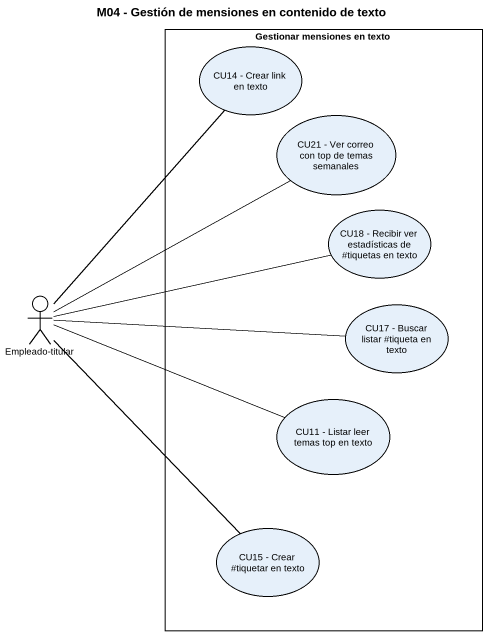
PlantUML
@startuml
title M04 - Gestión de mensiones en contenido de texto
rectangle "Gestionar mensiones en texto" as Gestionar_mensiones_en_texto {
  usecase "CU14 - Crear link en texto" as CU14_Crear_link_en_texto
  usecase "CU21 - Ver correo con top de temas semanales" as CU21_Ver_correo_con_top_de
  usecase "CU18 - Recibir ver estadísticas de #tiquetas en texto" as CU18_Recibir_ver
  usecase "CU17 - Buscar listar #tiqueta en texto" as CU17_Buscar_listar_tiqueta
  usecase "CU11 - Listar leer temas top en texto" as CU11_Listar_leer_temas_top
  usecase "CU15 - Crear #tiquetar en texto" as CU15_Crear_tiquetar_en_texto
}
actor "Empleado-titular" as Empleado_titular
Empleado_titular -up- CU14_Crear_link_en_texto
Empleado_titular -up- CU21_Ver_correo_con_top_de
Empleado_titular -right- CU18_Recibir_ver
Empleado_titular -right- CU17_Buscar_listar_tiqueta
Empleado_titular -right- CU11_Listar_leer_temas_top
Empleado_titular -- CU15_Crear_tiquetar_en_texto
@enduml
